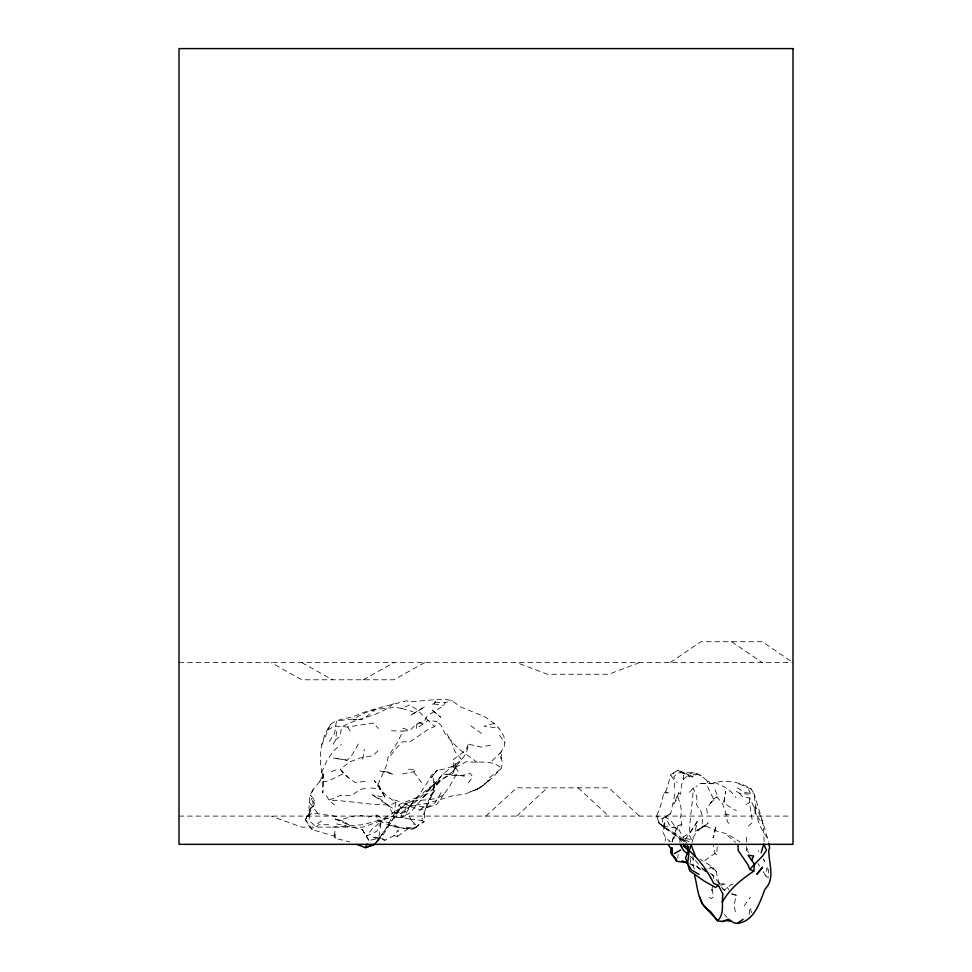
<?xml version="1.0" encoding="UTF-8"?>
<svg xmlns="http://www.w3.org/2000/svg" width="972" height="972" viewBox="0 0 972 972"><rect width="100%" height="100%" fill="white"/><g stroke="black" fill="none" stroke-linecap="round" stroke-linejoin="round"><path stroke-width="0.73" stroke-dasharray="4.86 3.65" d="M674.325 787.867L674.337 780.48L670.619 774.903L678.262 770.055L693.218 776.895L697.009 774.004L701.456 775.948L710.799 783.772L713.363 783.529L706.972 780.832L707.932 787.551L713.509 799.02L706.668 808.315L707.665 815.873M746.399 842.007L746.557 836.175M683.778 841.278L683.887 838.253L678.881 829.748L681.858 824.256L680.108 818.266C682.854 810.842 680.315 803.662 677.691 796.712L678.675 792.824L676.913 799.3L673.705 804.123L678.675 792.824L680.667 794.258L681.506 785.169L683.255 779.337L683.377 775.146L678.262 770.055L670.619 774.903L667.667 786.081L665.565 792.046L663.9 792.921L660.778 805.217L656.695 816.043L659.271 823.393L664.471 827.792L662.382 831.145L665.869 838.034L670.303 841.448L665.334 840.902L665.869 838.034M679.853 842.42L679.999 838.678M723.885 802.289L725.622 791.439L723.885 802.289L728.891 806.432L736.375 810.648M664.471 827.792L664.775 821.085L662.382 831.145M365.083 781.342L355.266 782.642L343.177 773.748L328.281 781.002L319.533 782.241L323.044 773.943L323.36 777.272L313.191 789.41L310.663 795.205L314.418 800.138L314.187 804.792L305.524 819.566L306.557 822.482L311.842 829.505L334.125 836.078L335.255 838.253L349.786 841.934M717.166 846.673L716.692 854.886L714.991 853.294L713.302 844.583M394.559 800.005L410.366 805.363C422.188 791.937 436.732 781.342 452.794 773.591L455.418 767.358L466.803 761.489C478.564 763.713 491.856 758.792 501.479 768.427L489.281 777.819L486.656 782.399L477.531 789.009L470.047 791.925C482.902 788.28 492.415 777.6 501.479 768.427L502.39 762.048L499.426 754.187L504.164 747.14L504.881 742.936L503.873 736.266L498.891 728.125L494.238 723.46L484.943 716.862L460.351 706.802L452.174 700.678L446.61 699.585L436.598 699.463L409.722 701.942L406.77 700.763C390.926 704.967 374.779 708.442 359.3 713.91C350.224 719.45 338.45 717.348 330.334 724.687C320.177 739.68 317.552 760.165 323.36 777.272M434.095 781.464L434.363 791.354L428.871 799.725L424.728 811.037L424.12 821.656L421.933 820.49C424.485 805.509 438.955 791.864 432.321 776.13L437.388 770.103C451.895 769.168 467.386 759.849 468.249 744.09L480.982 747.104L490.362 745.172M712.415 885.747L711.808 892.235L712.002 889.587L713.752 896.694L711.115 898.626L706.486 895.346M713.156 878.676L713.448 875.857L711.31 873.925M393.903 835.677L397.633 836.37L398.338 829.918L393.903 835.677L384.948 840.221L371.863 837.111L380.587 837.512L384.948 840.221M333.287 744.212L335.692 739.777L336.98 728.648M677.703 858.288L678.152 854.364M321.562 820.988L314.576 825.507L309.145 820.502C310.007 810.223 306.812 798.559 313.191 789.41M702.732 819.177L701.663 827.391L695.988 833.016L691.602 839.601L683.887 838.253M749.169 914.482L750.117 907.301L751.502 912.574M455.418 767.358L458.189 771.124L449.781 785.947L443.84 794.331C430.912 804.573 412.201 795.157 400.768 807.939C389.736 815.265 387.962 829.638 378.776 838.192L368.947 840.61L366.408 836.005L372.628 828.363L381.085 821.911L378.776 838.192L374.439 844.437M362.775 759.278L364.318 749.291M764.174 841.558L763.02 823.94L760.651 816.516L755.56 806.432L754.187 793.845L751.259 789.13C739.716 781.318 723.97 779.301 710.799 783.772M328.682 824.681L319.083 824.681L311.842 829.505L305.524 819.566L306.545 817.452L312.146 812.92L336.992 816.444L335.133 819.044L340.176 820.307C349.215 816.905 358.559 813.6 368.206 817.16L375.994 814.901L383.126 818.776L394.195 812.264L395.932 802.24L387.378 796.53L380.064 789.143L374.159 780.613L377.853 784.671L380.064 789.143L369.384 787.757M334.125 836.078L335.073 830.781L335.255 838.253M767.236 868.847L768.5 869.588L768.257 877.534L765.839 876.197L767.042 867.559M674.896 793.99L670.68 813.625L662.078 818.837L656.695 816.043L659.271 823.393L667.91 830.428L684.993 841.801L659.271 823.393M695.223 831.254L705.951 825.593L695.223 831.254L697.264 821.425L684.458 840.829C677.423 832.992 666.561 830.513 659.138 823.053M731.673 893.547L736.326 895.224L734.006 905.017L735.488 912.234M672.284 841.545L676.196 828.715L678.067 825.678L681.858 824.256M678.067 825.678L675.576 834.984L672.563 841.57M671.956 841.752L673.596 836.187M455.54 764.49L443.062 773.834L421.763 798.389L432.795 789.313L441.373 780.103L453.645 770.845L455.54 764.49L453.45 759.363L466.062 750.141L468.249 744.09M748.877 852.456L746.8 850.512L748.61 844.729M308.537 816.225L309.825 812.167L306.545 817.452M691.967 842.372L693.315 838.532M330.334 724.687L321.841 744.552M321.513 772.667L327.127 760.019L334.137 750.384L341.318 744.528M305.524 819.566L314.418 800.138M390.61 755.487L397.123 747.31L402.845 741.818L410.075 741.685L428.688 728.988L434.618 726.655L436.963 721.418L428.117 720.434L417.085 709.791L409.734 704.882L401.776 708.43L395.179 707.361L375.581 709.39L365.922 712.476L352.824 719.086L336.458 720.872L334.769 732.681L328.755 742.754M377.853 784.671L386.018 766.665L388.278 756.24L397.524 742.45L402.858 731.102L410.123 730.47L415.166 725.076L424.485 720.945L427.17 715.902L443.511 705.721L445.261 702.586L452.174 700.678M417.802 797.125L399.115 804.512L397.232 808.692L397.536 811.523L393.721 814.888L387.403 804.707L380.295 799.093L372.3 794.865L385.094 797.526L377.719 783.578L385.094 797.526M381.085 821.911L376.808 831.279L366.408 836.005L362.167 829.432L336.64 823.952M453.645 770.845L457.119 764.83L453.645 770.845L453.45 759.363M697.264 821.425L694.008 827.561L689.695 833.04L681.87 837.9L687.216 843.319M358.303 744.03L352.824 753.75L347.429 760.262L333.335 758.002L347.429 760.262M432.285 704.153L433.949 703.898L436.598 699.463M441.191 792.605L435.116 802.714L427.133 807.416L419.758 810.113L410.366 806.42L400.768 807.939L397.536 811.523L372.3 794.865M413.793 800.478C394.207 806.25 390.708 829.456 376.699 842.019M376.443 841.983L398.799 810.818M432.321 776.13L431.434 777.479L437.388 770.103L431.191 775.498L427.352 782.594L418.167 795.995L413.44 801.098L404.996 815.01L401.023 817.683L409.99 812.811L424.144 796.651L431.799 786.336L415.202 802.107L393.745 818.691M443.84 794.331L436.489 804.743L427.133 807.416L410.366 805.363M468.407 782.885L472.684 776.871L470.156 773.433L460.91 775.705L450.996 775.449L443.062 773.834L433.439 786.105L426.222 791.949M744.2 905.928L750.493 897.095M433.269 791.998L429.041 797.344L434.363 791.354M374.864 844.255L380.587 837.512M689.525 792.241L693.218 788.085L697.203 785.85M456.342 765.717L461.761 759.776L454.677 751.198L451.506 741.539L446.828 733.824M477.531 789.009L465.053 794.148L452.891 795.691L428.312 803.091L410.415 806.067L404.972 811.985L400.379 813.746M402.42 774.016L413.744 771.817L415.809 769.605L405.13 768.986M309.825 809.384L314.187 804.792L309.91 795.436L310.663 795.205M415.566 827.719L420.499 822.822L424.12 821.656L412.25 829.298L404.753 827.682L415.566 827.719C402.542 830.367 389.14 826.127 377.841 819.833L375.994 814.901M377.889 750.846L372.92 755.584L359.932 758.099L349.568 761.939L340.407 769.204L343.177 773.748M491.978 760.882L502.111 751.247L501.188 756.605L502.39 762.048M710.423 803.127L717.008 796.882L722.597 803.929L725.549 811.899L727.481 821.887L731.126 825.714M486 816.091L516.703 787.842L608.8 787.842L639.503 816.091M516.703 816.091L547.394 787.842M705.113 825.69L708.224 822.847L701.663 827.391L705.113 825.69L718.964 831.971L726.983 833.709L740.081 841.995M748.318 826.091L752.547 822.312L749.485 802.471L750.129 792.399L747.249 787.211M419.758 810.113L427.364 803.601M393.478 703.497C379.238 716.935 358.036 717.178 341.694 726.983L339.957 736.387L335.692 739.777M479.403 788.401L490.107 779.508M683.255 779.337L691.748 772.764L696.827 773.42L701.456 775.948M366.055 716.935L375.581 709.39M397.633 836.37L408.289 828.545L400.209 827.767L391.497 825.641M422.796 724.091L416.259 728.818L417.182 721.637L422.796 724.091L428.117 720.434L434.618 726.655M704.736 860.633L714.991 853.294M670.194 662.588L700.897 641.714L762.291 641.714L790.54 660.924M746.204 804.524L749.485 802.471M713.509 799.02L717.008 796.882M670.68 813.625L662.078 818.837L663.937 826.394L676.463 828.168L671.506 821.668L665.626 816.893L669.258 824.876L676.463 828.168M363.2 679.78L393.903 662.588M424.606 662.588L393.903 679.78L301.806 679.78L271.103 662.588M327.843 729.887L334.575 726.145L347.672 726.983L373.467 722.998L378.387 728.502M412.25 829.298L417.498 826.577L410.038 819.117L402.858 817.646L394.741 817.306M395.932 802.24L390.914 804.804C370.113 805.411 349.774 800.697 328.973 800.138L326.07 794.95M720.641 885.443L724.577 883.84L729.012 889.902M639.503 662.588L608.8 674.252L547.394 674.252L516.703 662.588M331.173 771.671L337.649 769.289M708.94 868.494L711.674 867.583L716.315 871.483C717.445 879.016 719.608 887.715 726.74 891.652M733.325 883.973L730.859 884.787L724.262 890.231L721.516 887.728M494.238 723.46L483.947 726.157L498.891 728.125M365.375 788.328L360.454 789.543L350.941 795.691L340.334 795.4L328.973 800.138L334.368 804.925M691.748 772.764L677.545 772.837L673.693 777.017L677.168 782.387M684.458 840.829L686.633 840.598L689.853 842.044M332.497 827.136L363.2 824.681L393.903 816.091L363.2 827.136L301.806 827.136L271.103 816.091M699.974 869.162L695.357 865.056L699.974 869.162L706.304 868.98M663.9 792.921L669.635 792.775L665.565 792.046M718.685 883.937L724.577 883.84M179.006 662.588L792.994 662.588M179.006 816.091L791.536 816.091M391.485 730.786L402.858 731.102M434.921 702.258L445.261 702.586M394.195 812.264L400.1 812.458L402.858 817.646M693.218 776.895L689.634 776.713L678.262 770.055M460.91 775.705L464.373 775.96L443.062 773.834M736.241 791.402L739.643 793.261L748.209 794.246M410.038 819.117L421.933 820.49M724.638 814.086L732.329 815.277M731.709 894.495L736.326 895.224M433.949 703.898L443.511 705.721M377.841 819.833L389.93 823.065L400.209 827.767M401.776 708.43L413.027 711.783M402.602 728.125L410.123 730.47M680.837 772.363L683.96 773.36L679.89 770.832M410.415 806.067L405.446 804.391L404.972 811.985L400.768 807.939L399.115 804.512M689.804 863.561L699.476 868.312L690.849 864.63M751.259 789.13L735.974 782.606M714.347 782.351L724.067 786.664L731.479 792.058L735.986 797.587M301.806 662.588L332.497 679.78M737.347 787.915L745.099 792.544L754.187 793.845C758.877 809.895 764.126 825.921 768.451 842.08M711.674 867.583L710.641 866.903L716.315 871.483L712.16 866.708L699.962 859.102M731.6 641.714L762.291 662.588M704.129 870.062L708.564 873.184M470.691 725.659L482.173 733.86M477.422 762.522L460.546 750.129L453.292 743.325L445.006 733.739L441.033 725.331L436.963 721.418M702.707 868.822L705.052 870.572M727.566 835.507L735.537 842.274M701.541 867.96L703.266 869.357M710.411 873.245L713.448 875.857L719.754 884.326M690.302 856.198L695.891 861.301M578.097 787.842L608.8 816.091M702.549 868.895L705.587 871.726M686.098 773.36L689.634 776.713L696.827 773.42L697.009 774.004M724.334 914.445L727.117 917.374M340.407 769.204L348.523 777.758M767.552 837.706C757.212 826.759 757.018 810.441 749.485 797.878L742.256 796.53L739.643 793.261M317.601 813.078L309.047 802.046M695.43 860.524L700.666 866.89M757.212 816.614L763.02 823.94M678.942 837.913L681.98 841.995M413.744 771.817L423.27 785.157M499.547 735.294L504.881 742.936M758.002 863.622L759.545 865.906M763.299 858.981L764.818 861.411L762.668 857.826M347.672 726.983L350.333 731.26M362.167 829.432L368.947 840.61M409.394 816.48L414.266 824.693M763.251 871.605L765.839 876.197M691.602 839.601L689.622 835.738C689.16 819.736 692.781 804.087 693.218 788.085L696.863 796.821L696.632 804.986L701.359 812.3L702.294 816.091M694.36 868.774L693.255 866.21L693.024 856.198M715.1 789.774L716.935 794.768M758.379 850.682L758.731 851.691M690.035 857.79L690.946 864.509M746.435 846.32L746.8 850.512M323.044 773.943L322.34 782.181L322.85 792.958L323.64 784.149L323.044 773.943M715.781 827.014L714.845 833.223L712.998 837.876L715.781 827.014M439.587 780.176L432.795 789.313L439.587 780.176M424.29 707.057L410.342 715.428L424.29 707.057M713.363 783.529L698.734 783.371L713.363 783.529M355.995 719.681L353.298 719.754L362.325 719.644L355.995 719.681M387.658 772.011L379.566 770.796L393.696 774.417L387.658 772.011M343.541 821.328L335.133 819.044L349.823 825.483L343.541 821.328M432.613 710.471L432.115 710.107L440.717 717.202L432.613 710.471M755.098 808.874L755.037 806.796L755.135 813.746L755.098 808.874"/><path stroke-width="1.46" d="M672.017 847.766L671.992 854.692L675.759 858.495L676.658 861.277L687.313 862.65M699.524 896.609L702.234 903.802L717.603 920.776C725.015 913.388 721.236 903.158 722.937 894.106L718.429 885.358L713.63 883.329C707.665 870.973 699.524 859.795 689.197 850.707L691.068 844.935L695.527 856.417M722.147 902.283C729.644 888.882 741.527 879.32 753.762 871.155L754.515 864.351L762.704 855.87L766.483 850.208L763.761 844.097L761.185 852.748M689.197 850.707L687.617 863.598L689.67 870.791L704.129 881.021L715.526 887.485L718.429 885.358M668.092 844.668L671.36 849.091L671.992 854.692L670.777 852.152L671.713 847.827M751.708 860.256L753.592 855.943L748.076 855.226L754.515 864.351L749.74 869.357L753.762 871.155M367.137 844.109L365.314 847.62L356.87 844.425M686.171 844.389L684.094 846.539L688.65 850.731M694.567 875.298C697.957 887.776 697.641 904.239 710.386 911.408L717.603 920.776L722.512 921.48L728.55 919.208L733.969 922.853L737.213 923.4L743.094 919.293M674.325 853.695L680.643 849.953M374.864 844.255L365.314 847.62L374.439 844.437M722.512 921.48L726.692 920.557L730.823 921.262M737.213 923.4C754.163 921.675 759.667 902.563 765 889.149C775.571 878.809 768.645 863.002 768.743 850.208L769.654 847.924L768.755 843.55M688.48 846.819L684.094 846.539L683.194 844.194M681.919 860.876L687.228 862.893M699.014 874.411L691.226 869.733L687.617 863.598L685.539 857.924L688.383 850.694L687.447 844.789M687.726 853.817L683.462 850.415L680.339 844.656M676.658 861.277L670.777 852.152M680.4 844.522L681.773 846.563M749.74 869.357L747.942 864.801L738.173 850.476L738.076 844.911M762.461 867.437L757.006 874.047L762.461 867.437M792.994 48.6L179.006 48.6L179.006 844.328L792.994 844.328L792.994 48.6"/></g></svg>
